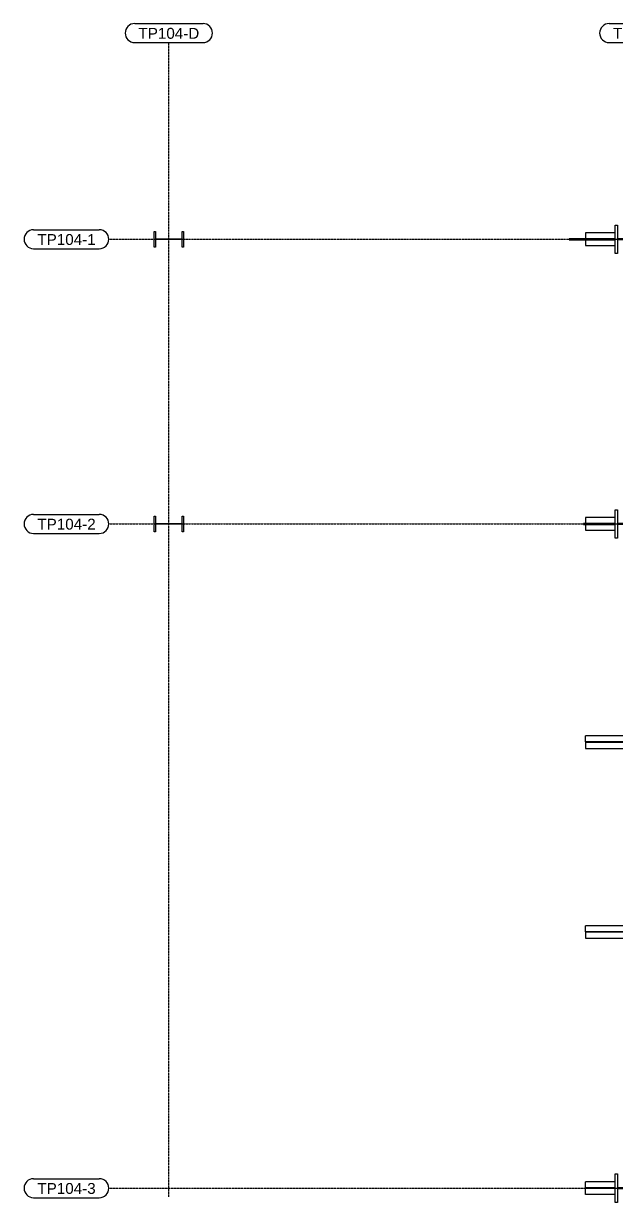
# Model space of a CAD drawing. Header units: millimetres. Extents: x 2102 to 20742, y 12631 to 26594.
# Drawn here: x 2102 to 8350, y 14171 to 26594 of the extents above; entities that cross this region are included whole.
import ezdxf

# ---------------------------------------------------------------- set-up
doc = ezdxf.new("R2010")
doc.units = ezdxf.units.MM
for name, pattern in [('CENTER', [12.7, 7.9375, -1.5875, 1.5875, -1.5875]), ('DXK_LINE_DOT2', [3.9198, 1.9599, -1.9599]), ('DXK_LINE_DOT5', [7.8785, 2.979, -0.9799, 0.9799, -0.9799, 0.9799, -0.9799])]:
    doc.linetypes.add(name, pattern=pattern)
for name, color, linetype in [('1', 7, 'Continuous'), ('10', 7, 'Continuous'), ('2', 7, 'Continuous'), ('4', 7, 'Continuous')]:
    doc.layers.add(name, color=color, linetype=linetype)
doc.styles.add('Arial', font='arial.ttf', dxfattribs={"height": 0.2})

# ---------------------------------------------------------------- blocks, each defined once
blk = doc.blocks.new('GridLine-116860372-116902 - 114867')
at = {"layer": '10', "color": 7, "linetype": 'Continuous'}
for p, q in [((9126, 27912), (10026, 27912)), ((9126, 27662), (10026, 27662))]:
    blk.add_line(p, q, dxfattribs=at)
for centre, start, end in [((9126, 27787), 90, 270), ((10026, 27787), 270, 90)]:
    blk.add_arc(centre, 125, start, end, dxfattribs=at)
at = {"layer": '2', "color": 7, "linetype": 'DXK_LINE_DOT5'}
blk.add_line((9576, 12455), (9576, 27662), dxfattribs=at)
at = {"layer": '10', "color": 7, "linetype": 'Continuous', "style": 'Arial'}
blk.add_text('TP104-C', height=143.3, dxfattribs=at).set_placement((9176, 27712))
blk = doc.blocks.new('GridLine-116860372-116901 - 114867')
at = {"layer": '10', "color": 7, "linetype": 'Continuous'}
for p, q in [((2876, 27912), (3776, 27912)), ((2876, 27662), (3776, 27662))]:
    blk.add_line(p, q, dxfattribs=at)
for centre, start, end in [((2876, 27787), 90, 270), ((3776, 27787), 270, 90)]:
    blk.add_arc(centre, 125, start, end, dxfattribs=at)
at = {"layer": '2', "color": 7, "linetype": 'DXK_LINE_DOT5'}
blk.add_line((3326, 12455), (3326, 27662), dxfattribs=at)
at = {"layer": '10', "color": 7, "linetype": 'Continuous', "style": 'Arial'}
blk.add_text('TP104-D', height=143.3, dxfattribs=at).set_placement((2926, 27712))
blk = doc.blocks.new('GridLine-116860372-116905 - 114867')
at = {"layer": '10', "color": 7, "linetype": 'Continuous'}
for p, q in [((1544, 12696), (2410, 12696)), ((1544, 12446), (2410, 12446))]:
    blk.add_line(p, q, dxfattribs=at)
for centre, start, end in [((1544, 12571), 90, 270), ((2410, 12571), 270, 90)]:
    blk.add_arc(centre, 125, start, end, dxfattribs=at)
at = {"layer": '2', "color": 7, "linetype": 'DXK_LINE_DOT5'}
blk.add_line((2535, 12571), (24512, 12571), dxfattribs=at)
at = {"layer": '10', "color": 7, "linetype": 'Continuous', "style": 'Arial'}
blk.add_text('TP104-3', height=143.3, dxfattribs=at).set_placement((1594, 12496))
blk = doc.blocks.new('GridLine-116860372-116906 - 114867')
at = {"layer": '10', "color": 7, "linetype": 'Continuous'}
for p, q in [((1544, 21446), (2410, 21446)), ((1544, 21196), (2410, 21196))]:
    blk.add_line(p, q, dxfattribs=at)
for centre, start, end in [((1544, 21321), 90, 270), ((2410, 21321), 270, 90)]:
    blk.add_arc(centre, 125, start, end, dxfattribs=at)
at = {"layer": '2', "color": 7, "linetype": 'DXK_LINE_DOT5'}
blk.add_line((2535, 21321), (24512, 21321), dxfattribs=at)
at = {"layer": '10', "color": 7, "linetype": 'Continuous', "style": 'Arial'}
blk.add_text('TP104-2', height=143.3, dxfattribs=at).set_placement((1594, 21246))
blk = doc.blocks.new('GridLine-116860372-116908 - 114867')
at = {"layer": '10', "color": 7, "linetype": 'Continuous'}
for p, q in [((1544, 25196), (2410, 25196)), ((1544, 24946), (2410, 24946))]:
    blk.add_line(p, q, dxfattribs=at)
for centre, start, end in [((1544, 25071), 90, 270), ((2410, 25071), 270, 90)]:
    blk.add_arc(centre, 125, start, end, dxfattribs=at)
at = {"layer": '2', "color": 7, "linetype": 'DXK_LINE_DOT5'}
blk.add_line((2535, 25071), (24512, 25071), dxfattribs=at)
at = {"layer": '10', "color": 7, "linetype": 'Continuous', "style": 'Arial'}
blk.add_text('TP104-1', height=143.3, dxfattribs=at).set_placement((1594, 24996))
blk = doc.blocks.new('Part-116860372-114953 - 114867')
at = {"layer": '4', "linetype": 'Continuous'}
blk.add_hatch(color=4, dxfattribs=at).paths.add_polyline_path([(9576, 21316, -1), (9576, 21326, -1)])
at = {"layer": '2', "color": 2, "linetype": 'Continuous'}
for p, q in [((9207, 21133), (9207, 21508)), ((9207, 21508), (9238, 21508)), ((9238, 21508), (9238, 21329)), ((9913, 21508), (9944, 21508)), ((9913, 21329), (9913, 21508)), ((9944, 21508), (9944, 21133)), ((9238, 21329), (9913, 21329)), ((9913, 21313), (9238, 21313)), ((9238, 21313), (9238, 21133)), ((9913, 21133), (9913, 21313)), ((9238, 21133), (9207, 21133)), ((9944, 21133), (9913, 21133))]:
    blk.add_line(p, q, dxfattribs=at)
at = {"layer": '4', "color": 4, "linetype": 'CENTER'}
blk.add_line((9576, 21321), (9576, 21321), dxfattribs=at)
at = {"layer": '4', "color": 4, "linetype": 'Continuous'}
blk.add_circle((9576, 21321), 5, dxfattribs=at)
blk = doc.blocks.new('Part-116860372-114882 - 114867')
at = {"layer": '4', "linetype": 'Continuous'}
blk.add_hatch(color=4, dxfattribs=at).paths.add_polyline_path([(3326, 21316, -1), (3326, 21326, -1)])
at = {"layer": '2', "color": 2, "linetype": 'Continuous'}
for p, q in [((3134, 21217), (3134, 21424)), ((3134, 21424), (3149, 21424)), ((3149, 21424), (3149, 21325)), ((3149, 21325), (3502, 21325)), ((3502, 21317), (3149, 21317)), ((3149, 21317), (3149, 21217)), ((3502, 21424), (3517, 21424)), ((3502, 21325), (3502, 21424)), ((3502, 21217), (3502, 21317)), ((3517, 21424), (3517, 21217)), ((3149, 21217), (3134, 21217)), ((3517, 21217), (3502, 21217))]:
    blk.add_line(p, q, dxfattribs=at)
at = {"layer": '4', "color": 4, "linetype": 'CENTER'}
blk.add_line((3326, 21321), (3326, 21321), dxfattribs=at)
at = {"layer": '4', "color": 4, "linetype": 'Continuous'}
blk.add_circle((3326, 21321), 5, dxfattribs=at)
blk = doc.blocks.new('Part-116860372-114881 - 114867')
at = {"layer": '4', "linetype": 'Continuous'}
blk.add_hatch(color=4, dxfattribs=at).paths.add_polyline_path([(3326, 25066, -1), (3326, 25076, -1)])
at = {"layer": '2', "color": 2, "linetype": 'Continuous'}
for p, q in [((3134, 24967), (3134, 25174)), ((3134, 25174), (3149, 25174)), ((3149, 25174), (3149, 25075)), ((3502, 25174), (3517, 25174)), ((3502, 25075), (3502, 25174)), ((3517, 25174), (3517, 24967)), ((3149, 25075), (3502, 25075)), ((3502, 25067), (3149, 25067)), ((3149, 25067), (3149, 24967)), ((3502, 24967), (3502, 25067)), ((3149, 24967), (3134, 24967)), ((3517, 24967), (3502, 24967))]:
    blk.add_line(p, q, dxfattribs=at)
at = {"layer": '4', "color": 4, "linetype": 'CENTER'}
blk.add_line((3326, 25071), (3326, 25071), dxfattribs=at)
at = {"layer": '4', "color": 4, "linetype": 'Continuous'}
blk.add_circle((3326, 25071), 5, dxfattribs=at)
blk = doc.blocks.new('Part-116860372-114883 - 114867')
at = {"layer": '4', "linetype": 'Continuous'}
blk.add_hatch(color=4, dxfattribs=at).paths.add_polyline_path([(9576, 25066, -1), (9576, 25076, -1)])
at = {"layer": '2', "color": 2, "linetype": 'Continuous'}
for p, q in [((9207, 24883), (9207, 25258)), ((9207, 25258), (9238, 25258)), ((9238, 25258), (9238, 25079)), ((9913, 25258), (9944, 25258)), ((9913, 25079), (9913, 25258)), ((9944, 25258), (9944, 24883)), ((9238, 25079), (9913, 25079)), ((9913, 25063), (9238, 25063)), ((9238, 25063), (9238, 24883)), ((9913, 24883), (9913, 25063)), ((9238, 24883), (9207, 24883)), ((9944, 24883), (9913, 24883))]:
    blk.add_line(p, q, dxfattribs=at)
at = {"layer": '4', "color": 4, "linetype": 'CENTER'}
blk.add_line((9576, 25071), (9576, 25071), dxfattribs=at)
at = {"layer": '4', "color": 4, "linetype": 'Continuous'}
blk.add_circle((9576, 25071), 5, dxfattribs=at)
blk = doc.blocks.new('Part-116860372-114916 - 114867')
at = {"layer": '4', "linetype": 'Continuous'}
blk.add_hatch(color=4, dxfattribs=at).paths.add_polyline_path([(9576, 12566, -1), (9576, 12576, -1)])
at = {"layer": '2', "color": 2, "linetype": 'Continuous'}
for p, q in [((9207, 12383), (9207, 12758)), ((9207, 12758), (9238, 12758)), ((9238, 12758), (9238, 12579)), ((9913, 12758), (9944, 12758)), ((9913, 12579), (9913, 12758)), ((9944, 12758), (9944, 12383)), ((9238, 12579), (9913, 12579)), ((9913, 12563), (9238, 12563)), ((9238, 12563), (9238, 12383)), ((9913, 12383), (9913, 12563)), ((9238, 12383), (9207, 12383)), ((9944, 12383), (9913, 12383))]:
    blk.add_line(p, q, dxfattribs=at)
at = {"layer": '4', "color": 4, "linetype": 'CENTER'}
blk.add_line((9576, 12571), (9576, 12571), dxfattribs=at)
at = {"layer": '4', "color": 4, "linetype": 'Continuous'}
blk.add_circle((9576, 12571), 5, dxfattribs=at)
blk = doc.blocks.new('Part-116860372-154286 - 114867')
at = {"layer": '1', "color": 6, "linetype": 'DXK_LINE_DOT2'}
for p, q in [((9207, 12488), (9207, 12654)), ((9207, 12654), (9207, 12654)), ((9207, 12654), (9207, 12654)), ((9207, 12574), (9207, 12574)), ((9207, 12574), (9207, 12574)), ((9207, 12567), (9207, 12567)), ((9207, 12567), (9207, 12567)), ((9207, 12488), (9207, 12488)), ((9207, 12488), (9207, 12488))]:
    blk.add_line(p, q, dxfattribs=at)
at = {"layer": '2', "color": 2, "linetype": 'Continuous'}
for p, q in [((8813, 12567), (8813, 12654)), ((9207, 12654), (8813, 12654)), ((9207, 12574), (8813, 12574)), ((8813, 12488), (8813, 12567)), ((9207, 12567), (8813, 12567)), ((9207, 12488), (8813, 12488)), ((8876, 12567), (8876, 12574))]:
    blk.add_line(p, q, dxfattribs=at)
blk = doc.blocks.new('Part-116860372-116492 - 114867')
at = {"layer": '1', "color": 6, "linetype": 'DXK_LINE_DOT2'}
for p, q in [((8751, 25077), (9207, 25077)), ((9207, 25065), (8751, 25065)), ((9207, 25077), (9207, 25065))]:
    blk.add_line(p, q, dxfattribs=at)
at = {"layer": '2', "color": 2, "linetype": 'Continuous'}
for p, q in [((8599, 25077), (8599, 25065)), ((8751, 25077), (8599, 25077)), ((8599, 25065), (8751, 25065)), ((9207, 25077), (8751, 25077)), ((8751, 25077), (8751, 25065)), ((8751, 25065), (9207, 25065)), ((9207, 25065), (9207, 25077))]:
    blk.add_line(p, q, dxfattribs=at)
blk = doc.blocks.new('Part-116860372-154700 - 114867')
at = {"layer": '2', "color": 2, "linetype": 'Continuous'}
for p, q in [((8813, 15949), (8813, 16029)), ((9384, 16029), (8813, 16029)), ((9384, 15949), (8813, 15949)), ((8813, 15949), (8813, 15863)), ((9384, 15942), (8813, 15942)), ((8813, 15863), (9384, 15863)), ((8876, 15942), (8876, 15949))]:
    blk.add_line(p, q, dxfattribs=at)
blk = doc.blocks.new('Part-116860372-154289 - 114867')
at = {"layer": '1', "color": 6, "linetype": 'DXK_LINE_DOT2'}
for p, q in [((8813, 21327), (8813, 21315)), ((9207, 21324), (8813, 21324)), ((9207, 21317), (8813, 21317)), ((8876, 21317), (8876, 21324)), ((9207, 21327), (9207, 21404)), ((9207, 21238), (9207, 21315))]:
    blk.add_line(p, q, dxfattribs=at)
at = {"layer": '2', "color": 2, "linetype": 'Continuous'}
for p, q in [((8813, 21404), (8813, 21327)), ((9207, 21404), (8813, 21404)), ((8813, 21315), (8813, 21238)), ((8813, 21238), (9207, 21238))]:
    blk.add_line(p, q, dxfattribs=at)
blk = doc.blocks.new('Part-116860372-116831 - 114867')
at = {"layer": '1', "color": 6, "linetype": 'DXK_LINE_DOT2'}
for p, q in [((9207, 21327), (8789, 21327)), ((8789, 21327), (8789, 21315)), ((9207, 21315), (8789, 21315)), ((9207, 21327), (9207, 21315))]:
    blk.add_line(p, q, dxfattribs=at)
at = {"layer": '2', "color": 2, "linetype": 'Continuous'}
for p, q in [((9207, 21327), (8789, 21327)), ((8789, 21327), (8789, 21315)), ((8789, 21315), (9207, 21315)), ((9207, 21315), (9207, 21327))]:
    blk.add_line(p, q, dxfattribs=at)
blk = doc.blocks.new('Part-116860372-154287 - 114867')
at = {"layer": '1', "color": 6, "linetype": 'DXK_LINE_DOT2'}
for p, q in [((8813, 25077), (8813, 25065)), ((9207, 25074), (8813, 25074)), ((9207, 25067), (8813, 25067)), ((8876, 25067), (8876, 25074)), ((9207, 24988), (9207, 25154))]:
    blk.add_line(p, q, dxfattribs=at)
at = {"layer": '2', "color": 2, "linetype": 'Continuous'}
for p, q in [((8813, 25154), (8813, 25077)), ((9207, 25154), (8813, 25154)), ((8813, 25065), (8813, 24988)), ((8813, 24988), (9207, 24988))]:
    blk.add_line(p, q, dxfattribs=at)
blk = doc.blocks.new('Part-116860372-154699 - 114867')
at = {"layer": '2', "color": 2, "linetype": 'Continuous'}
for p, q in [((8813, 18449), (8813, 18529)), ((9384, 18529), (8813, 18529)), ((9384, 18449), (8813, 18449)), ((8813, 18449), (8813, 18363)), ((9384, 18442), (8813, 18442)), ((8813, 18363), (9384, 18363)), ((8876, 18442), (8876, 18449))]:
    blk.add_line(p, q, dxfattribs=at)

msp = doc.modelspace()

# ---------------------------------------------------------------- block references
at = {"xscale": 0.8, "yscale": 0.8, "zscale": 0.8}
for name in ['GridLine-116860372-116901 - 114867', 'GridLine-116860372-116902 - 114867', 'GridLine-116860372-116908 - 114867', 'Part-116860372-114881 - 114867', 'Part-116860372-154287 - 114867', 'Part-116860372-114883 - 114867', 'Part-116860372-116492 - 114867', 'GridLine-116860372-116906 - 114867', 'Part-116860372-114882 - 114867', 'Part-116860372-154289 - 114867', 'Part-116860372-114953 - 114867', 'Part-116860372-116831 - 114867', 'Part-116860372-154699 - 114867', 'Part-116860372-154700 - 114867', 'GridLine-116860372-116905 - 114867', 'Part-116860372-114916 - 114867', 'Part-116860372-154286 - 114867']:
    msp.add_blockref(name, (972, 4264), dxfattribs=at)

doc.saveas('drawing.dxf')
